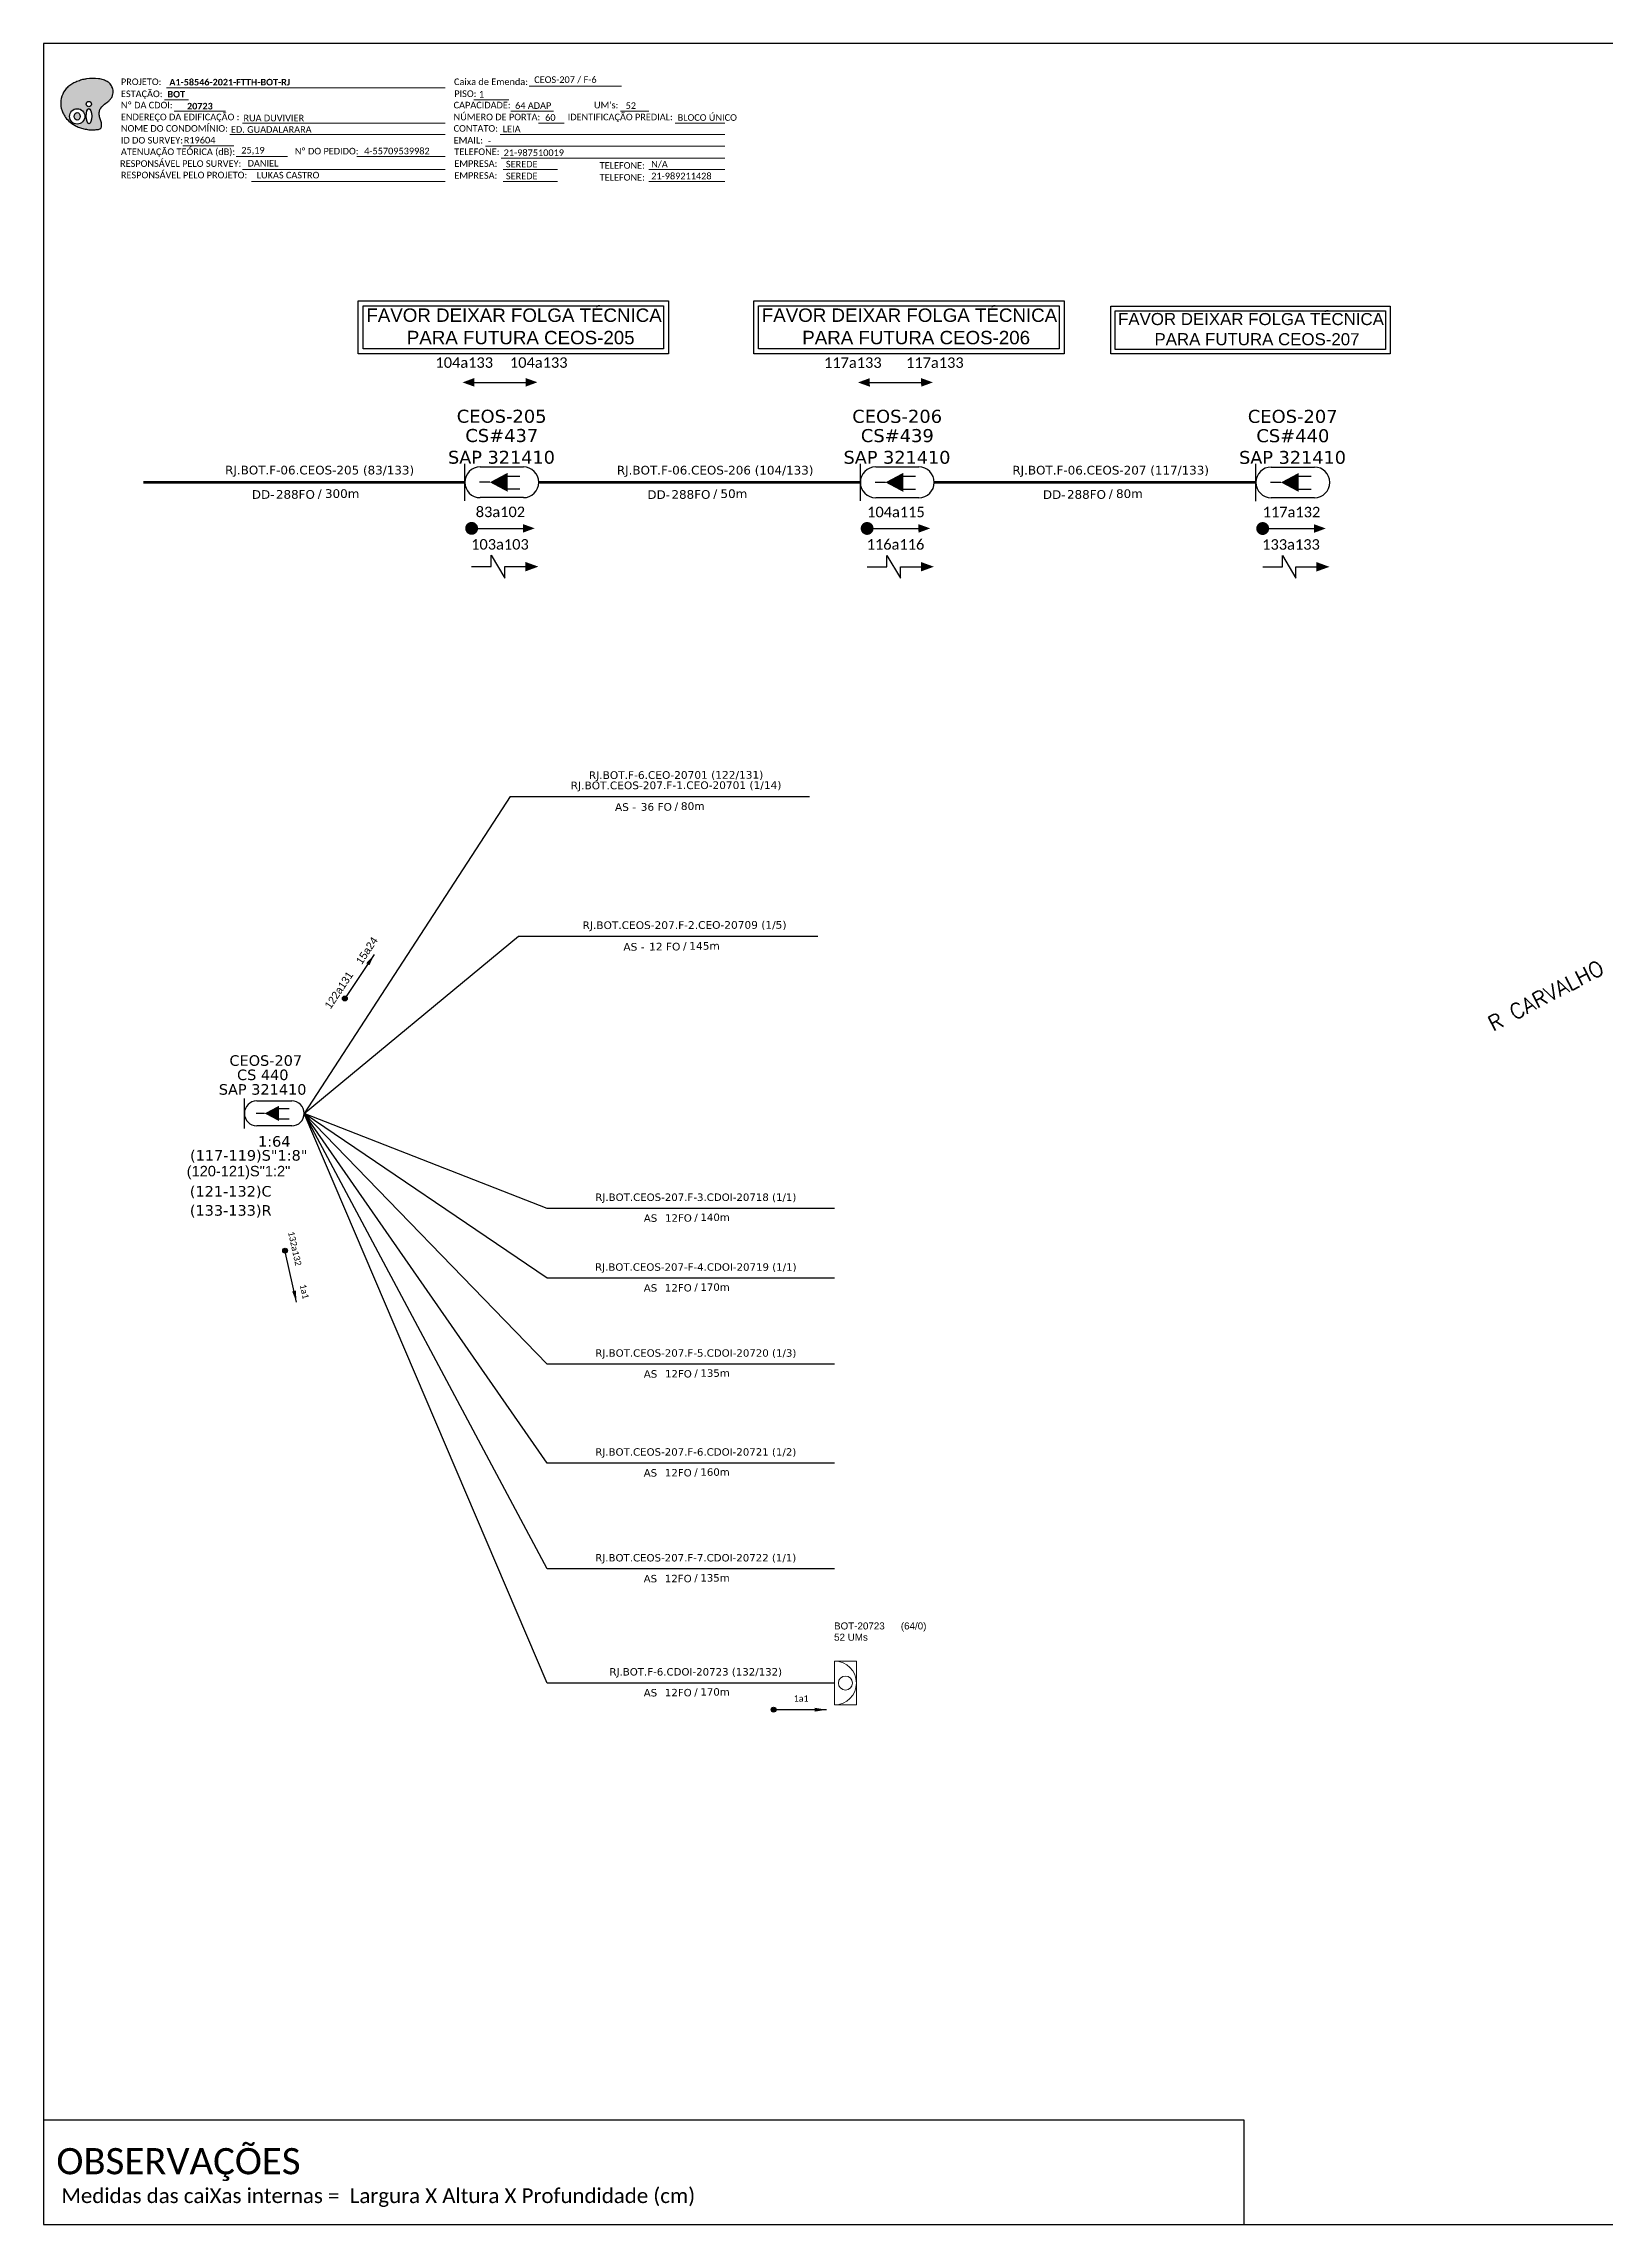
# Model space of a CAD drawing. Extents: x -89 to 2622484776, y -1852823961 to 1299.
# Drawn here: x -89 to 336, y 705 to 1299 of the extents above; entities that cross this region are included whole.
import ezdxf
from ezdxf.enums import TextEntityAlignment as Align

# ---------------------------------------------------------------- set-up
doc = ezdxf.new("R2010")
doc.units = 0
for name, color, linetype, lineweight in [("20.0-LEGENDA DOS CDO'S", 1, 'Continuous', 0), ('20.1-CDO_INTERIOR', 1, 'Continuous', 0), ('40.1-ETIQUETAS', 1, 'Continuous', 20)]:
    doc.layers.add(name, color=color, linetype=linetype, lineweight=lineweight)
for name, color, linetype in [('20.4-CEOS', 1, 'Continuous'), ('20.5-CABO AÉREO', 1, 'Continuous'), ('CAP a instalar', 1, 'Continuous'), ('CEO', 5, 'Continuous'), ('MUB', 252, 'Continuous'), ('SETA', 7, 'Continuous'), ('Seta indicação do cabo', 7, 'Continuous')]:
    doc.layers.add(name, color=color, linetype=linetype)
doc.styles.add('ARIAL', font='arial.ttf')
doc.styles.add('ROMANS', font='romans')
doc.styles.add('siredit', font='verdana.ttf')
doc.styles.get("Standard").update_dxf_attribs({"font": 'arial.ttf'})
doc.styles.add('WMF-Calibri0', font='CALIBRI.TTF')
doc.styles.add('WMF-Calibri1', font='CALIBRIB.TTF')
doc.linetypes.add('FENCELINE1', pattern='A,0.25,-0.1,[133,ltypeshp.shx,S=0.1,R=0,X=-0.1,Y=0],-0.1,1', length=1.45)
doc.dimstyles.new('CC', dxfattribs={"dimtxt": 1, "dimasz": 2, "dimexe": 0.18, "dimexo": 0.0625, "dimgap": 0.09, "dimtad": 0, "dimdec": 0, "dimrnd": 1, "dimzin": 0, "dimdsep": 46, "dimtxsty": 'siredit', "dimblk": 'NONE', "dimcen": 0, "dimse1": 1, "dimse2": 1, "dimsd1": 1, "dimsd2": 1, "dimclrt": 7, "dimadec": 0, "dimazin": 0, "dimtfac": 1, "dimtdec": 0, "dimtofl": 0, "dimtmove": 0, "dimatfit": 3, "dimfxl": 0, "dimtolj": 1, "dimtzin": 0, "dimarcsym": 0})

# ---------------------------------------------------------------- blocks, each defined once
blk = doc.blocks.new('OI')
h = blk.add_hatch(color=40)
edge = h.paths.add_edge_path()
edge.add_spline(control_points=[(4.35, -0.67), (3.92, -0.99), (3.26, -1.5), (2.81, -2.59), (2.9, -3.5), (3.06, -4.27), (3.31, -4.85), (3.37, -5.39), (3.4, -5.88), (3.2, -6.4), (2.54, -6.61), (1.65, -6.63), (0.55, -6.67), (-0.56, -6.42), (-1.61, -6.14), (-2.77, -5.61), (-3.92, -4.77), (-4.89, -3.7), (-5.34, -2.65), (-5.6, -1.94), (-5.85, -0.96), (-5.71, 0.47), (-5.1, 2.02), (-4.14, 3.02), (-3.3, 3.61), (-2.37, 4.16), (-1.36, 4.44), (-0.56, 4.7), (0.79, 4.85), (2.24, 4.97), (3.79, 4.57), (4.67, 4.21), (5.44, 3.65), (5.76, 2.99), (6.03, 2.21), (6.01, 1.46), (5.72, 0.64), (5.31, 0.08), (4.88, -0.38), (4.51, -0.55), (4.35, -0.67)], knot_values=[0, 0, 0, 0, 1.60434, 2.417191, 3.427595, 4.282808, 4.776746, 5.304182, 5.888771, 6.258406, 6.858137, 7.79129, 8.986195, 10.124242, 11.187857, 12.242908, 13.953784, 15.414161, 16.515391, 17.349188, 17.675853, 19.552021, 21.515531, 22.568638, 23.63245, 24.621084, 25.782718, 26.745347, 27.142653, 29.870543, 31.004649, 31.921532, 32.709589, 33.801391, 34.042471, 35.192333, 35.971461, 36.628871, 37.254359, 37.836911, 37.836911, 37.836911, 37.836911], degree=3, periodic=0)
h.paths.add_polyline_path([(1.13, -0.87, -1), (-0.04, -0.87, -1)], flags=16)
edge = h.paths.add_edge_path(flags=16)
edge.add_ellipse((0.56, -3.59), major_axis=(-0.02, 1.71), ratio=0.361305, start_angle=0, end_angle=360)
h.paths.add_polyline_path([(-0.36, -3.62, -1), (-3.8, -3.62, -1)], flags=16)
edge = h.paths.add_edge_path(flags=0)
edge.add_ellipse((-2.08, -3.62), major_axis=(0, 0.885), ratio=0.758294, start_angle=0, end_angle=360)
at = {"color": 40}
for centre, radius in [((-2.08, -3.62), 1.72), ((0.54, -0.87), 0.587)]:
    blk.add_circle(centre, radius, dxfattribs=at)
blk.add_ellipse((-2.08, -3.62), major_axis=(0, 0.885), ratio=0.758294, start_param=-3.141592653589792, end_param=3.141592653589792, dxfattribs=at)
blk.add_ellipse((0.56, -3.59), major_axis=(-0.02, 1.71), ratio=0.361305, dxfattribs=at)
at = {"color": 40, "start_tangent": (-0.800898, -0.598801), "end_tangent": (-0.800898, -0.598801)}
blk.add_spline([(4.35, -0.67), (3.2, -1.78), (2.9, -2.54), (2.92, -3.55), (3.12, -4.38), (3.28, -4.85), (3.37, -5.37), (3.35, -5.95), (3.2, -6.29), (2.66, -6.55), (1.73, -6.63), (0.54, -6.62), (-0.58, -6.41), (-1.6, -6.11), (-2.56, -5.67), (-3.95, -4.67), (-4.89, -3.56), (-5.37, -2.56), (-5.64, -1.78), (-5.72, -1.46), (-5.63, 0.42), (-4.84, 2.22), (-4.13, 2.99), (-3.27, 3.62), (-2.4, 4.09), (-1.3, 4.47), (-0.37, 4.72), (0.02, 4.77), (2.75, 4.8), (3.85, 4.53), (4.69, 4.16), (5.31, 3.68), (5.85, 2.73), (5.93, 2.5), (5.94, 1.35), (5.67, 0.62), (5.29, 0.08), (4.84, -0.36), (4.35, -0.67)], degree=3, dxfattribs=at)
blk = doc.blocks.new('CARIMBO')
at = {"color": 7, "lineweight": 0}
for points in [[(35.66, -16.79), (111.64, -16.79)], [(134.48, -16.3), (159.61, -16.3)], [(35.15, -20.06), (41.7, -20.06)], [(37.81, -23.14), (51.75, -23.14)], [(119.43, -20.02), (128.92, -20.02)], [(129.48, -23.14), (141.1, -23.14)], [(159.42, -23.14), (167.09, -23.14)], [(52.97, -29.48), (111.64, -29.48)], [(56.38, -26.37), (111.64, -26.37)], [(126.6, -29.48), (187.83, -29.48)], [(137.07, -26.37), (144.01, -26.37)], [(174.24, -26.37), (187.8, -26.37)], [(40.13, -32.55), (54.07, -32.55)], [(54.67, -35.52), (68.61, -35.52)], [(122.56, -32.72), (187.83, -32.72)], [(56.38, -39.07), (111.64, -39.07)], [(126.84, -35.96), (187.83, -35.96)], [(127.45, -39.07), (142.25, -39.07)], [(167.06, -39.07), (187.83, -39.07)], [(58.87, -42.31), (111.64, -42.31)], [(127.45, -42.31), (142.25, -42.31)], [(167.06, -42.31), (187.83, -42.31)]]:
    blk.add_lwpolyline(points, dxfattribs=at)
at = {"color": 7, "xscale": 1.213923925163967, "yscale": 1.213923925163967, "zscale": 1.213923925163967, "rotation": 0.1532896023949059}
blk.add_blockref('OI', (13.86, -20.16), dxfattribs=at)
at = {"color": 7, "lineweight": 0, "style": 'WMF-Calibri0'}
for s, height, p in [('PROJETO:', 1.793, (23.26, -16.04)), ('ESTAÇÃO:', 1.793, (23.26, -19.32)), ('Caixa de Emenda:', 1.7927, (114.02, -16.04)), ('PISO:', 1.793, (114.09, -19.28)), ('ENDEREÇO DA EDIFICAÇÃO :', 1.7927, (23.26, -25.63)), ('Nº DA CDOI:', 1.7927, (23.26, -22.39)), ('CAPACIDADE:', 1.7927, (113.91, -22.39)), ('NÚMERO DE PORTA:', 1.7927, (113.91, -25.63)), ('IDENTIFICAÇÃO PREDIAL:', 1.7927, (144.99, -25.63)), ("UM's:", 1.793, (152.15, -22.39)), ('NOME DO CONDOMÍNIO:', 1.7927, (23.26, -28.74)), ('CONTATO:', 1.793, (113.91, -28.74)), ('ATENUAÇÃO TEÓRICA (dB):', 1.7927, (23.26, -35.09)), ('ID DO SURVEY:', 1.7927, (23.26, -31.97)), ('EMAIL:', 1.793, (113.91, -31.97)), ('TELEFONE:', 1.793, (114.09, -35.09)), ('RESPONSÁVEL PELO SURVEY:', 1.7927, (23.02, -38.32)), ('RESPONSÁVEL PELO PROJETO:', 1.7927, (23.26, -41.44)), ('EMPRESA:', 1.793, (114.09, -38.32)), ('EMPRESA:', 1.793, (114.09, -41.56)), ('TELEFONE:', 1.793, (153.7, -38.83)), ('TELEFONE:', 1.793, (153.7, -42.06))]:
    blk.add_text(s, height=height, dxfattribs=at).set_placement(p)
at = {"color": 7, "lineweight": 0, "flags": 8}
for tag, p, style in [('EST', (35.94, -19.41), 'WMF-Calibri1'), ('PROJ', (36.46, -16.13), 'WMF-Calibri1'), ('PISO_PTR', (120.78, -19.42), 'WMF-Calibri0'), ('CEOS-XX', (135.87, -15.46), 'WMF-Calibri0'), ('CAPAC.', (130.66, -22.52), 'WMF-Calibri0'), ("UC'S", (160.78, -22.54), 'WMF-Calibri0'), ('NOME_DO_COND.', (53.23, -29.02), 'WMF-Calibri0'), ('LOGRADOURO', (56.65, -25.91), 'WMF-Calibri0'), ('NOME_DO_CONTATO', (127.3, -28.89), 'WMF-Calibri0'), ('N°', (138.85, -25.77), 'WMF-Calibri0'), ('N°PREDIO', (174.94, -25.77), 'WMF-Calibri0'), ('_ID_', (40.39, -31.94), 'WMF-Calibri0'), ('O_POTEN', (56.06, -34.68), 'WMF-Calibri0'), ('EMAIL', (123.26, -32.12), 'WMF-Calibri0'), ('TELEFONE', (127.55, -35.36), 'WMF-Calibri0'), ('RES_SURVEY', (57.78, -38.23), 'WMF-Calibri0'), ('RES_PROJ', (60.27, -41.47), 'WMF-Calibri0'), ('EMP_RESP_SURVEY', (128.16, -38.47), 'WMF-Calibri0'), ('EMP_RESP_PROJ', (128.16, -41.71), 'WMF-Calibri0'), ('CONT_RESP_SURVEY', (167.76, -38.47), 'WMF-Calibri0'), ('CONT_RESP_PROJ', (167.76, -41.71), 'WMF-Calibri0')]:
    blk.add_attdef(tag, p, '', height=1.79, dxfattribs=dict(at, style=style))
at = {"color": 7, "lineweight": 0, "style": 'WMF-Calibri1', "flags": 8}
blk.add_attdef("N° CDO'S", text='', height=1.79, dxfattribs=at).set_placement((44.78, -22.68), align=Align.CENTER)
blk = doc.blocks.new('ETIQUETA_RS5F')
at = {"layer": '40.1-ETIQUETAS', "color": 0, "style": 'siredit'}
blk.add_text('/', height=1.5, dxfattribs=at).set_placement((1.58, -1.95), align=Align.MIDDLE_RIGHT)
for tag, p in [('ETIQUETA_R_PRIMARIA', (1.21, 4.1)), ('ETIQUETA_R_SECUNDARIA', (1.21, 2.1)), ('F_ATIVAS/F_MORTAS', (1.14, -4.24))]:
    blk.add_attdef(tag, text='', height=1.5, dxfattribs=at).set_placement(p, align=Align.MIDDLE_CENTER)
for tag, p in [('TIPO_CABO', (-6.58, -2.12)), ('CAP_CABO', (0.4, -2.09))]:
    blk.add_attdef(tag, text='', height=1.5, dxfattribs=at).set_placement(p, align=Align.MIDDLE_RIGHT)
blk.add_attdef('METROS', text='', height=1.5, dxfattribs=at).set_placement((2.14, -1.95), align=Align.MIDDLE_LEFT)
for tag, p in [('FUSÃO_1', (0.85, -8.39)), ('FUSÃO_2', (0.85, -10.6)), ('FUSÃO_3', (0.85, -12.93)), ('FUSÃO_4', (0.85, -15.14)), ('FUSÃO_5', (0.85, -17.16))]:
    blk.add_attdef(tag, text='', height=1.5, dxfattribs=at).set_placement(p, align=Align.CENTER)
blk = doc.blocks.new('CDOI_INT')
at = {"layer": '20.1-CDO_INTERIOR', "color": 0, "lineweight": 18}
blk.add_lwpolyline([(4.25, -4.25), (4.25, 4.25), (0, 4.25), (0, -4.25)], close=True, dxfattribs=at)
blk.add_circle((2.12, 0), 1.36, dxfattribs=at)
blk.add_arc((0, 0), 4.25, 270, 90, dxfattribs=at)
at = {"layer": "20.0-LEGENDA DOS CDO'S", "color": 0, "style": 'ARIAL'}
for tag, p in [('CDO_N', (-0.08, 10.38)), ('SURVEY', (-0.08, 8.2)), ('SPLITER_1', (21.18, 10.38)), ('SPLITER_2', (21.19, 8.68)), ('SAP', (-0.08, 6.23)), ('1:XX', (5.94, -2.22)), ('UMS', (5.94, -4.24))]:
    blk.add_attdef(tag, p, '', height=1.36, dxfattribs=at)
blk.add_attdef('FIBRAS_UTILIZADAS', text='', height=1.36, dxfattribs=at).set_placement((15.34, 10.38), align=Align.CENTER)
blk = doc.blocks.new('_None')
blk = doc.blocks.new('SETA 2')
at = {"layer": 'Seta indicação do cabo'}
h = blk.add_hatch(color=256, dxfattribs=at)
h.dxf.hatch_style = 1
h.paths.add_polyline_path([(348.974, 271.648, 1), (348.848, 271.648, 1)])
blk.add_circle((348.911, 271.648), 0.0626, dxfattribs=at)
blk.add_leader([(350.279, 271.648), (348.974, 271.648)], dimstyle='CC', override={"dimasz": 0.3}, dxfattribs=at)

msp = doc.modelspace()

# ---------------------------------------------------------------- linework, layer by layer
msp.add_lwpolyline([(-89.32, 705.02), (749.25, 705.02), (749.25, 1299.02), (-89.32, 1299.02), (-89.32, 705.02)])
at = {"color": 7, "lineweight": 0}
msp.add_lwpolyline([(-4.01, 1268.26), (20.14, 1268.26)], dxfattribs=at)
at = {"color": 7, "ltscale": 9e-07}
for points in [[(-3.59, 1228.92), (80.98, 1228.92), (80.98, 1214.52), (-3.59, 1214.52)], [(-2.24, 1227.57), (79.63, 1227.57), (79.63, 1215.87), (-2.24, 1215.87)], [(104.16, 1228.92), (188.73, 1228.92), (188.73, 1214.52), (104.16, 1214.52)], [(105.51, 1227.57), (187.38, 1227.57), (187.38, 1215.87), (105.51, 1215.87)], [(201.45, 1227.48), (277.56, 1227.48), (277.56, 1214.52), (201.45, 1214.52)], [(202.67, 1226.26), (276.35, 1226.26), (276.35, 1215.74), (202.67, 1215.74)]]:
    msp.add_lwpolyline(points, close=True, dxfattribs=at)
at = {"color": 7}
for points in [[(28.03, 1206.76), (42.02, 1206.76)], [(135.8, 1206.74), (149.79, 1206.74)], [(27.31, 1166.99), (41.29, 1166.99)], [(135.08, 1166.96), (149.06, 1166.96)], [(242.85, 1166.94), (256.84, 1166.94)], [(32.66, 1156.56), (32.66, 1159.66), (36.37, 1153.46), (36.37, 1156.56)], [(140.44, 1156.54), (140.44, 1159.64), (144.14, 1153.44), (144.14, 1156.54)], [(248.21, 1156.51), (248.21, 1159.61), (251.91, 1153.42), (251.92, 1156.51)], [(-89.24, 733.5), (237.71, 733.5), (237.71, 705.02)]]:
    msp.add_lwpolyline(points, dxfattribs=at)
at = {"color": 7, "const_width": 1.75}
for points in [[(26.43, 1166.98, 1), (28.18, 1166.99, 1)], [(134.2, 1166.96, 1), (135.95, 1166.97, 1)], [(241.97, 1166.94, 1), (243.73, 1166.95, 1)]]:
    msp.add_lwpolyline(points, format="xyb", close=True, dxfattribs=at)
at = {"layer": '20.4-CEOS', "color": 7}
for p, q in [((29.64, 1183.73), (41.4, 1183.73)), ((137.41, 1183.71), (149.17, 1183.71)), ((245.18, 1183.69), (256.95, 1183.69)), ((41.4, 1175.35), (29.64, 1175.35)), ((149.17, 1175.33), (137.41, 1175.33)), ((256.95, 1175.3), (245.18, 1175.3))]:
    msp.add_line(p, q, dxfattribs=at)
at = {"layer": '20.4-CEOS', "color": 5}
for p, q in [((-31.22, 1011.02), (-21.71, 1011.02)), ((-21.71, 1004.24), (-31.22, 1004.24))]:
    msp.add_line(p, q, dxfattribs=at)
at = {"layer": '20.4-CEOS', "color": 7}
for points in [[(25.44, 1174.48), (25.44, 1184.6)], [(133.22, 1174.46), (133.22, 1184.58)], [(240.99, 1174.44), (240.99, 1184.55)], [(32.27, 1179.54), (29.44, 1179.54)], [(36.91, 1181.2), (40.48, 1181.2)], [(36.91, 1177.72), (40.48, 1177.72)], [(140.04, 1179.52), (137.22, 1179.52)], [(144.68, 1181.18), (148.26, 1181.18)], [(144.68, 1177.69), (148.26, 1177.69)], [(247.82, 1179.5), (244.99, 1179.5)], [(252.46, 1181.16), (256.03, 1181.16)], [(252.46, 1177.67), (256.03, 1177.67)]]:
    msp.add_lwpolyline(points, dxfattribs=at)
for points in [[(32.27, 1179.54, 0, 5.18, 0), (37.13, 1179.54, 5.18, 5.18, 0)], [(140.04, 1179.52, 0, 5.18, 0), (144.9, 1179.52, 5.18, 5.18, 0)], [(247.82, 1179.5, 0, 5.18, 0), (252.67, 1179.5, 5.18, 5.18, 0)]]:
    msp.add_lwpolyline(points, format="xyseb", dxfattribs=at)
at = {"layer": '20.4-CEOS', "color": 5}
for points in [[(-34.61, 1003.55), (-34.61, 1011.72)], [(-29.09, 1007.63), (-31.38, 1007.63)], [(-25.34, 1008.98), (-22.45, 1008.98)], [(-25.34, 1006.16), (-22.45, 1006.16)]]:
    msp.add_lwpolyline(points, dxfattribs=at)
msp.add_lwpolyline([(-29.09, 1007.63, 0, 4.18, 0), (-25.17, 1007.63, 4.18, 4.18, 0)], format="xyseb", dxfattribs=at)
at = {"layer": '20.4-CEOS', "color": 7}
for centre, start, end in [((29.64, 1179.54), 90, 270), ((41.4, 1179.54), 270, 90), ((137.41, 1179.52), 90, 270), ((149.17, 1179.52), 270, 90), ((245.18, 1179.5), 90, 270), ((256.95, 1179.5), 270, 90)]:
    msp.add_arc(centre, 4.19, start, end, dxfattribs=at)
at = {"layer": '20.4-CEOS', "color": 5}
for centre, start, end in [((-31.22, 1007.63), 90, 270), ((-21.71, 1007.63), 270, 90)]:
    msp.add_arc(centre, 3.39, start, end, dxfattribs=at)
at = {"layer": '20.5-CABO AÉREO', "color": 7, "ltscale": 8, "const_width": 0.701}
for points in [[(-62.18, 1179.54), (25.44, 1179.54)], [(45.6, 1179.52), (133.22, 1179.52)], [(153.37, 1179.5), (240.99, 1179.5)]]:
    msp.add_lwpolyline(points, dxfattribs=at)
at = {"layer": 'CAP a instalar', "color": 7, "ltscale": 30}
for points in [[(37.82, 1093.98), (-18.32, 1007.63)], [(37.82, 1093.98), (119.35, 1093.98)], [(-18.32, 1007.63), (40.12, 1055.91)], [(40.12, 1055.91), (121.65, 1055.91)], [(126.19, 981.76), (47.86, 981.76), (-18.32, 1007.63)], [(126.18, 962.73), (47.86, 962.73), (-18.32, 1007.63)], [(126.19, 939.32), (47.86, 939.32), (-18.32, 1007.63)], [(126.18, 912.36), (47.86, 912.36), (-18.32, 1007.63)], [(126.16, 883.54), (47.86, 883.54), (-18.32, 1007.63)]]:
    msp.add_lwpolyline(points, dxfattribs=at)
at = {"layer": 'CAP a instalar', "color": 5, "ltscale": 30}
msp.add_lwpolyline([(-18.32, 1007.63), (-18.32, 1007.63)], dxfattribs=at)
at = {"layer": 'CAP a instalar', "ltscale": 30}
msp.add_lwpolyline([(126.18, 852.48), (47.86, 852.48), (-18.32, 1007.63)], dxfattribs=at)
at = {"layer": 'SETA', "color": 7}
for points in [[(27.31, 1156.56), (32.66, 1156.56)], [(36.37, 1156.56), (41.97, 1156.56)], [(135.08, 1156.54), (140.44, 1156.54)], [(144.14, 1156.54), (149.74, 1156.54)], [(242.85, 1156.51), (248.21, 1156.51)], [(251.92, 1156.51), (257.51, 1156.51)]]:
    msp.add_lwpolyline(points, dxfattribs=at)
for points in [[(28.04, 1205.59), (24.82, 1206.74), (28.03, 1207.93)], [(42.01, 1207.93), (45.23, 1206.78), (42.02, 1205.59)], [(135.81, 1205.57), (132.59, 1206.72), (135.8, 1207.91)], [(149.78, 1207.91), (153, 1206.75), (149.8, 1205.57)], [(41.28, 1168.15), (44.5, 1167), (41.3, 1165.82)], [(149.06, 1168.13), (152.27, 1166.98), (149.07, 1165.8)], [(256.83, 1168.11), (260.05, 1166.96), (256.84, 1165.77)], [(41.97, 1157.84), (45.5, 1156.56), (41.97, 1155.27)], [(149.74, 1157.82), (153.27, 1156.54), (149.74, 1155.25)], [(257.51, 1157.8), (261.04, 1156.51), (257.51, 1155.23)]]:
    msp.add_solid(points, dxfattribs=at)

# ---------------------------------------------------------------- block references
ref = msp.add_blockref('CARIMBO', (-91.51, 1303.77))
ref.add_attrib('PROJ', 'A1-58546-2021-FTTH-BOT-RJ', (-55.05, 1287.63), dxfattribs={"color": 7, "lineweight": 0, "height": 1.7927, "style": 'WMF-Calibri1'})
ref.add_attrib('EST', 'BOT', (-55.57, 1284.35), dxfattribs={"color": 7, "lineweight": 0, "height": 1.793, "style": 'WMF-Calibri1'})
ref.add_attrib("N° CDO'S", '20723', dxfattribs={"color": 7, "lineweight": 0, "height": 1.793, "style": 'WMF-Calibri1'}).set_placement((-46.73, 1281.09), align=Align.CENTER)
ref.add_attrib('LOGRADOURO', 'RUA DUVIVIER', (-34.86, 1277.86), dxfattribs={"color": 7, "lineweight": 0, "height": 1.7927, "style": 'WMF-Calibri0'})
ref.add_attrib('NOME_DO_COND.', 'ED. GUADALARARA', (-38.28, 1274.74), dxfattribs={"color": 7, "lineweight": 0, "height": 1.7927, "style": 'WMF-Calibri0'})
ref.add_attrib('_ID_', 'R19604', (-51.11, 1271.83), dxfattribs={"color": 7, "lineweight": 0, "height": 1.793, "style": 'WMF-Calibri0'})
ref.add_attrib('O_POTEN', '25,19', (-35.45, 1269.09), dxfattribs={"color": 7, "lineweight": 0, "height": 1.793, "style": 'WMF-Calibri0'})
ref.add_attrib('RES_SURVEY', 'DANIEL', (-33.73, 1265.54), dxfattribs={"color": 7, "lineweight": 0, "height": 1.793, "style": 'WMF-Calibri0'})
ref.add_attrib('RES_PROJ', 'LUKAS CASTRO', (-31.24, 1262.3), dxfattribs={"color": 7, "lineweight": 0, "height": 1.7927, "style": 'WMF-Calibri0'})
ref.add_attrib('CEOS-XX', 'CEOS-207 / F-6', (44.36, 1288.31), dxfattribs={"color": 7, "lineweight": 0, "height": 1.7927, "style": 'WMF-Calibri0'})
ref.add_attrib('CAPAC.', '64 ADAP', (39.15, 1281.25), dxfattribs={"color": 7, "lineweight": 0, "height": 1.793, "style": 'WMF-Calibri0'})
ref.add_attrib("UC'S", '52', (69.27, 1281.23), dxfattribs={"color": 7, "lineweight": 0, "height": 1.793, "style": 'WMF-Calibri0'})
ref.add_attrib('PISO_PTR', '1', (29.28, 1284.34), dxfattribs={"color": 7, "lineweight": 0, "height": 1.79, "style": 'WMF-Calibri0'})
ref.add_attrib('N°', '60', (47.34, 1278), dxfattribs={"color": 7, "lineweight": 0, "height": 1.793, "style": 'WMF-Calibri0'})
ref.add_attrib('N°PREDIO', 'BLOCO ÚNICO', (83.43, 1278), dxfattribs={"color": 7, "lineweight": 0, "height": 1.7927, "style": 'WMF-Calibri0'})
ref.add_attrib('NOME_DO_CONTATO', 'LEIA', (35.79, 1274.88), dxfattribs={"color": 7, "lineweight": 0, "height": 1.793, "style": 'WMF-Calibri0'})
ref.add_attrib('EMAIL', '-', (31.75, 1271.65), dxfattribs={"color": 7, "lineweight": 0, "height": 1.79, "style": 'WMF-Calibri0'})
ref.add_attrib('TELEFONE', '21-987510019', (36.04, 1268.41), dxfattribs={"color": 7, "lineweight": 0, "height": 1.7927, "style": 'WMF-Calibri0'})
ref.add_attrib('EMP_RESP_SURVEY', 'SEREDE', (36.65, 1265.3), dxfattribs={"color": 7, "lineweight": 0, "height": 1.793, "style": 'WMF-Calibri0'})
ref.add_attrib('EMP_RESP_PROJ', 'SEREDE', (36.65, 1262.06), dxfattribs={"color": 7, "lineweight": 0, "height": 1.793, "style": 'WMF-Calibri0'})
ref.add_attrib('CONT_RESP_SURVEY', 'N/A', (76.25, 1265.3), dxfattribs={"color": 7, "lineweight": 0, "height": 1.793, "style": 'WMF-Calibri0'})
ref.add_attrib('CONT_RESP_PROJ', '21-989211428', (76.25, 1262.06), dxfattribs={"color": 7, "lineweight": 0, "height": 1.7927, "style": 'WMF-Calibri0'})
at = {"yscale": 10.52631578947368, "zscale": 10.52631578947368}
for p, xscale, rotation in [((328.51, -3603.58), 10.52631578947368, 56.23345038954817), ((-3609.24, 3938.1), 10.52631578947369, 282.4830672329709)]:
    msp.add_blockref('SETA 2', p, dxfattribs=dict(at, xscale=xscale, rotation=rotation))
at = {"xscale": 10.52631578947368, "yscale": 10.52631578947368, "zscale": 10.52631578947368}
msp.add_blockref('SETA 2', (-3563.17, -2014.24), dxfattribs=at)
at = {"layer": '40.1-ETIQUETAS', "color": 7}
ref = msp.add_blockref('ETIQUETA_RS5F', (-16.03, 1179.54), dxfattribs=dict(at, xscale=1.57715255041719, yscale=1.57715255041719, zscale=1.57715255041719))
ref.add_attrib('ETIQUETA_R_SECUNDARIA', 'RJ.BOT.F-06.CEOS-205 (83/133)', dxfattribs={"color": 0, "height": 2.3657, "style": 'siredit'}).set_placement((-14.11, 1182.86), align=Align.MIDDLE_CENTER)
ref.add_attrib('TIPO_CABO', 'DD-', dxfattribs={"color": 0, "height": 2.366, "style": 'siredit'}).set_placement((-26.41, 1176.21), align=Align.MIDDLE_RIGHT)
ref.add_attrib('CAP_CABO', '288FO', dxfattribs={"color": 0, "height": 2.366, "style": 'siredit'}).set_placement((-15.4, 1176.24), align=Align.MIDDLE_RIGHT)
ref.add_attrib('METROS', '300m', dxfattribs={"color": 0, "height": 2.366, "style": 'siredit'}).set_placement((-12.65, 1176.46), align=Align.MIDDLE_LEFT)
ref = msp.add_blockref('ETIQUETA_RS5F', (91.74, 1179.52), dxfattribs=dict(at, xscale=1.57715255041719, yscale=1.57715255041719, zscale=1.57715255041719))
ref.add_attrib('ETIQUETA_R_SECUNDARIA', 'RJ.BOT.F-06.CEOS-206 (104/133)', dxfattribs={"color": 0, "height": 2.3657, "style": 'siredit'}).set_placement((93.66, 1182.84), align=Align.MIDDLE_CENTER)
ref.add_attrib('TIPO_CABO', 'DD-', dxfattribs={"color": 0, "height": 2.366, "style": 'siredit'}).set_placement((81.36, 1176.18), align=Align.MIDDLE_RIGHT)
ref.add_attrib('CAP_CABO', '288FO', dxfattribs={"color": 0, "height": 2.366, "style": 'siredit'}).set_placement((92.37, 1176.22), align=Align.MIDDLE_RIGHT)
ref.add_attrib('METROS', '50m', dxfattribs={"color": 0, "height": 2.366, "style": 'siredit'}).set_placement((95.12, 1176.44), align=Align.MIDDLE_LEFT)
ref = msp.add_blockref('ETIQUETA_RS5F', (199.52, 1179.52), dxfattribs=dict(at, xscale=1.57715255041719, yscale=1.57715255041719, zscale=1.57715255041719))
ref.add_attrib('ETIQUETA_R_SECUNDARIA', 'RJ.BOT.F-06.CEOS-207 (117/133)', dxfattribs={"color": 0, "height": 2.3657, "style": 'siredit'}).set_placement((201.43, 1182.84), align=Align.MIDDLE_CENTER)
ref.add_attrib('TIPO_CABO', 'DD-', dxfattribs={"color": 0, "height": 2.366, "style": 'siredit'}).set_placement((189.13, 1176.18), align=Align.MIDDLE_RIGHT)
ref.add_attrib('CAP_CABO', '288FO', dxfattribs={"color": 0, "height": 2.366, "style": 'siredit'}).set_placement((200.14, 1176.22), align=Align.MIDDLE_RIGHT)
ref.add_attrib('METROS', '80m', dxfattribs={"color": 0, "height": 2.366, "style": 'siredit'}).set_placement((202.89, 1176.44), align=Align.MIDDLE_LEFT)
ref = msp.add_blockref('ETIQUETA_RS5F', (81.36, 1094.06), dxfattribs=dict(at, xscale=1.39955225434106, yscale=1.39955225434106, zscale=1.39955225434106, rotation=0.1179917413874846))
ref.add_attrib('ETIQUETA_R_PRIMARIA', 'RJ.BOT.F-6.CEO-20701 (122/131)', dxfattribs={"color": 0, "height": 2.0993, "rotation": 0.11799, "style": 'siredit'}).set_placement((83.01, 1099.81), align=Align.MIDDLE_CENTER)
ref.add_attrib('ETIQUETA_R_SECUNDARIA', 'RJ.BOT.CEOS-207.F-1.CEO-20701 (1/14)', dxfattribs={"color": 0, "height": 2.0993, "rotation": 0.11799, "style": 'siredit'}).set_placement((83.01, 1097.01), align=Align.MIDDLE_CENTER)
ref.add_attrib('TIPO_CABO', 'AS -', dxfattribs={"color": 0, "height": 2.099, "rotation": 0.11799, "style": 'siredit'}).set_placement((72.11, 1091.08), align=Align.MIDDLE_RIGHT)
ref.add_attrib('CAP_CABO', '36 FO', dxfattribs={"color": 0, "height": 2.099, "rotation": 0.11799, "style": 'siredit'}).set_placement((81.88, 1091.13), align=Align.MIDDLE_RIGHT)
ref.add_attrib('METROS', '80m', dxfattribs={"color": 0, "height": 2.099, "rotation": 0.11799, "style": 'siredit'}).set_placement((84.32, 1091.33), align=Align.MIDDLE_LEFT)
ref = msp.add_blockref('ETIQUETA_RS5F', (83.66, 1055.99), dxfattribs=dict(at, xscale=1.39955225434106, yscale=1.39955225434106, zscale=1.39955225434106, rotation=0.1179917413874845))
ref.add_attrib('ETIQUETA_R_SECUNDARIA', 'RJ.BOT.CEOS-207.F-2.CEO-20709 (1/5)', dxfattribs={"color": 0, "height": 2.0993, "rotation": 0.11799, "style": 'siredit'}).set_placement((85.31, 1058.94), align=Align.MIDDLE_CENTER)
ref.add_attrib('TIPO_CABO', 'AS -', dxfattribs={"color": 0, "height": 2.099, "rotation": 0.11799, "style": 'siredit'}).set_placement((74.41, 1053.01), align=Align.MIDDLE_RIGHT)
ref.add_attrib('CAP_CABO', '12 FO', dxfattribs={"color": 0, "height": 2.099, "rotation": 0.11799, "style": 'siredit'}).set_placement((84.18, 1053.07), align=Align.MIDDLE_RIGHT)
ref.add_attrib('METROS', '145m', dxfattribs={"color": 0, "height": 2.099, "rotation": 0.11799, "style": 'siredit'}).set_placement((86.62, 1053.26), align=Align.MIDDLE_LEFT)
at = {"layer": 'CAP a instalar', "color": 7, "ltscale": 30}
ref = msp.add_blockref('ETIQUETA_RS5F', (86.8, 981.97), dxfattribs=dict(at, xscale=1.348889785284479, yscale=1.348889785284479, zscale=1.348889785284479))
ref.add_attrib('ETIQUETA_R_SECUNDARIA', 'RJ.BOT.CEOS-207.F-3.CDOI-20718 (1/1)', dxfattribs={"layer": '40.1-ETIQUETAS', "color": 0, "height": 2.0233, "style": 'siredit'}).set_placement((88.4, 984.81), align=Align.MIDDLE_CENTER)
ref.add_attrib('TIPO_CABO', 'AS', dxfattribs={"layer": '40.1-ETIQUETAS', "color": 0, "height": 2.023, "style": 'siredit'}).set_placement((77.88, 979.12), align=Align.MIDDLE_RIGHT)
ref.add_attrib('CAP_CABO', '12FO', dxfattribs={"layer": '40.1-ETIQUETAS', "color": 0, "height": 2.023, "style": 'siredit'}).set_placement((87.3, 979.15), align=Align.MIDDLE_RIGHT)
ref.add_attrib('METROS', '140m', dxfattribs={"layer": '40.1-ETIQUETAS', "color": 0, "height": 2.023, "style": 'siredit'}).set_placement((89.65, 979.34), align=Align.MIDDLE_LEFT)
ref = msp.add_blockref('ETIQUETA_RS5F', (86.79, 962.95), dxfattribs=dict(at, xscale=1.348889785284479, yscale=1.348889785284479, zscale=1.348889785284479))
ref.add_attrib('ETIQUETA_R_SECUNDARIA', 'RJ.BOT.CEOS-207-F-4.CDOI-20719 (1/1)', dxfattribs={"layer": '40.1-ETIQUETAS', "color": 0, "height": 2.0233, "style": 'siredit'}).set_placement((88.39, 965.79), align=Align.MIDDLE_CENTER)
ref.add_attrib('TIPO_CABO', 'AS', dxfattribs={"layer": '40.1-ETIQUETAS', "color": 0, "height": 2.023, "style": 'siredit'}).set_placement((77.87, 960.1), align=Align.MIDDLE_RIGHT)
ref.add_attrib('CAP_CABO', '12FO', dxfattribs={"layer": '40.1-ETIQUETAS', "color": 0, "height": 2.023, "style": 'siredit'}).set_placement((87.28, 960.13), align=Align.MIDDLE_RIGHT)
ref.add_attrib('METROS', '170m', dxfattribs={"layer": '40.1-ETIQUETAS', "color": 0, "height": 2.023, "style": 'siredit'}).set_placement((89.64, 960.31), align=Align.MIDDLE_LEFT)
ref = msp.add_blockref('ETIQUETA_RS5F', (86.8, 939.54), dxfattribs=dict(at, xscale=1.348889785284479, yscale=1.348889785284479, zscale=1.348889785284479))
ref.add_attrib('ETIQUETA_R_SECUNDARIA', 'RJ.BOT.CEOS-207.F-5.CDOI-20720 (1/3)', dxfattribs={"layer": '40.1-ETIQUETAS', "color": 0, "height": 2.0233, "style": 'siredit'}).set_placement((88.4, 942.37), align=Align.MIDDLE_CENTER)
ref.add_attrib('TIPO_CABO', 'AS', dxfattribs={"layer": '40.1-ETIQUETAS', "color": 0, "height": 2.023, "style": 'siredit'}).set_placement((77.88, 936.68), align=Align.MIDDLE_RIGHT)
ref.add_attrib('CAP_CABO', '12FO', dxfattribs={"layer": '40.1-ETIQUETAS', "color": 0, "height": 2.023, "style": 'siredit'}).set_placement((87.3, 936.71), align=Align.MIDDLE_RIGHT)
ref.add_attrib('METROS', '135m', dxfattribs={"layer": '40.1-ETIQUETAS', "color": 0, "height": 2.023, "style": 'siredit'}).set_placement((89.65, 936.9), align=Align.MIDDLE_LEFT)
ref = msp.add_blockref('ETIQUETA_RS5F', (86.78, 912.58), dxfattribs=dict(at, xscale=1.348889785284479, yscale=1.348889785284479, zscale=1.348889785284479))
ref.add_attrib('ETIQUETA_R_SECUNDARIA', 'RJ.BOT.CEOS-207.F-6.CDOI-20721 (1/2)', dxfattribs={"layer": '40.1-ETIQUETAS', "color": 0, "height": 2.0233, "style": 'siredit'}).set_placement((88.38, 915.42), align=Align.MIDDLE_CENTER)
ref.add_attrib('TIPO_CABO', 'AS', dxfattribs={"layer": '40.1-ETIQUETAS', "color": 0, "height": 2.023, "style": 'siredit'}).set_placement((77.86, 909.73), align=Align.MIDDLE_RIGHT)
ref.add_attrib('CAP_CABO', '12FO', dxfattribs={"layer": '40.1-ETIQUETAS', "color": 0, "height": 2.023, "style": 'siredit'}).set_placement((87.28, 909.76), align=Align.MIDDLE_RIGHT)
ref.add_attrib('METROS', '160m', dxfattribs={"layer": '40.1-ETIQUETAS', "color": 0, "height": 2.023, "style": 'siredit'}).set_placement((89.63, 909.94), align=Align.MIDDLE_LEFT)
ref = msp.add_blockref('ETIQUETA_RS5F', (86.77, 883.76), dxfattribs=dict(at, xscale=1.348889785284479, yscale=1.348889785284479, zscale=1.348889785284479))
ref.add_attrib('ETIQUETA_R_SECUNDARIA', 'RJ.BOT.CEOS-207.F-7.CDOI-20722 (1/1)', dxfattribs={"layer": '40.1-ETIQUETAS', "color": 0, "height": 2.0233, "style": 'siredit'}).set_placement((88.37, 886.6), align=Align.MIDDLE_CENTER)
ref.add_attrib('TIPO_CABO', 'AS', dxfattribs={"layer": '40.1-ETIQUETAS', "color": 0, "height": 2.023, "style": 'siredit'}).set_placement((77.85, 880.91), align=Align.MIDDLE_RIGHT)
ref.add_attrib('CAP_CABO', '12FO', dxfattribs={"layer": '40.1-ETIQUETAS', "color": 0, "height": 2.023, "style": 'siredit'}).set_placement((87.27, 880.94), align=Align.MIDDLE_RIGHT)
ref.add_attrib('METROS', '135m', dxfattribs={"layer": '40.1-ETIQUETAS', "color": 0, "height": 2.023, "style": 'siredit'}).set_placement((89.62, 881.12), align=Align.MIDDLE_LEFT)
at = {"layer": 'CAP a instalar', "linetype": 'FENCELINE1', "ltscale": 7}
ref = msp.add_blockref('CDOI_INT', (126.18, 852.48), dxfattribs=dict(at, xscale=1.405574924813073, yscale=1.405574924813073, zscale=1.405574924813073))
ref.add_attrib('CDO_N', 'BOT-20723', (126.06, 867.07), dxfattribs={"layer": "20.0-LEGENDA DOS CDO'S", "color": 0, "height": 1.912, "style": 'ARIAL'})
ref.add_attrib('FIBRAS_UTILIZADAS', '(64/0)', dxfattribs={"layer": "20.0-LEGENDA DOS CDO'S", "color": 0, "height": 1.912, "style": 'ARIAL'}).set_placement((147.74, 867.07), align=Align.CENTER)
ref.add_attrib('SURVEY', '52 UMs', (126.07, 864), dxfattribs={"layer": "20.0-LEGENDA DOS CDO'S", "color": 0, "height": 1.912, "style": 'ARIAL'})
at = {"layer": 'CAP a instalar', "ltscale": 30}
ref = msp.add_blockref('ETIQUETA_RS5F', (86.78, 852.69), dxfattribs=dict(at, xscale=1.348889785284479, yscale=1.348889785284479, zscale=1.348889785284479))
ref.add_attrib('ETIQUETA_R_SECUNDARIA', 'RJ.BOT.F-6.CDOI-20723 (132/132)', dxfattribs={"layer": '40.1-ETIQUETAS', "color": 0, "height": 2.0233, "style": 'siredit'}).set_placement((88.38, 855.53), align=Align.MIDDLE_CENTER)
ref.add_attrib('TIPO_CABO', 'AS', dxfattribs={"layer": '40.1-ETIQUETAS', "color": 0, "height": 2.023, "style": 'siredit'}).set_placement((77.86, 849.84), align=Align.MIDDLE_RIGHT)
ref.add_attrib('CAP_CABO', '12FO', dxfattribs={"layer": '40.1-ETIQUETAS', "color": 0, "height": 2.023, "style": 'siredit'}).set_placement((87.28, 849.87), align=Align.MIDDLE_RIGHT)
ref.add_attrib('METROS', '170m', dxfattribs={"layer": '40.1-ETIQUETAS', "color": 0, "height": 2.023, "style": 'siredit'}).set_placement((89.63, 850.06), align=Align.MIDDLE_LEFT)

# ---------------------------------------------------------------- texts
at = {"color": 7, "lineweight": 0, "style": 'WMF-Calibri0'}
msp.add_text('Nº DO PEDIDO:', height=1.7927, dxfattribs=at).set_placement((-20.88, 1268.84))
at = {"color": 7, "style": 'ARIAL'}
for s, height, p in [('FAVOR DEIXAR FOLGA TÉCNICA', 3.651, (-1.37, 1223.24)), ('FAVOR DEIXAR FOLGA TÉCNICA', 3.651, (106.37, 1223.24)), ('FAVOR DEIXAR FOLGA TÉCNICA', 3.2859, (203.45, 1222.37)), ('PARA FUTURA CEOS-205', 3.651, (9.65, 1217.14)), ('PARA FUTURA CEOS-206', 3.651, (117.4, 1217.14)), ('PARA FUTURA CEOS-207', 3.2859, (213.37, 1216.88))]:
    msp.add_text(s, height=height, rotation=359.98667, dxfattribs=at).set_placement(p)
at = {"color": 7, "style": 'WMF-Calibri0'}
msp.add_text('OBSERVAÇÕES', height=7.1308, dxfattribs=at).set_placement((-85.83, 718.67))
for s, insert, char_height, width, attachment_point, rotation in [('15a24', (-4.38, 1049.17), 2.099, 3.3988, 1, 56.44831), ('122a131', (-12.89, 1037.04), 2.099, 3.3988, 1, 56.44831), ('\\C7;\\fCalibri|b0|i0|c0|p34;132a132', (-20.87, 970.82), 1.7347, 29.3263, 5, 282.48307), ('\\C7;\\fCalibri|b0|i0|c0|p34;1a1', (-18.27, 959.11), 1.7347, 29.3263, 5, 282.48307)]:
    msp.add_mtext(s, dxfattribs=dict(insert=insert, char_height=char_height, width=width, attachment_point=attachment_point, rotation=rotation))
at = {"insert": (117.1, 848.28), "char_height": 1.7347, "width": 29.3263, "attachment_point": 5}
msp.add_mtext('\\C7;\\fCalibri|b0|i0|c0|p34;1a1', dxfattribs=at)
at = {"color": 7, "insert": (-84.48, 714.83), "char_height": 4, "width": 658.8434, "attachment_point": 1, "style": 'WMF-Calibri0'}
msp.add_mtext('Medidas das caiXas internas =  Largura X Altura X Profundidade (cm)', dxfattribs=at)
at = {"color": 7, "lineweight": 0, "style": 'WMF-Calibri0', "flags": 8}
msp.add_attdef('4-55709539982', (-1.97, 1268.87), '4-55709539982', height=1.7927, dxfattribs=at)
at = {"layer": '20.4-CEOS', "color": 7, "style": 'siredit'}
for s, height, p in [('CS#437', 3.553, (35.53, 1192.28)), ('CS#439', 3.553, (143.3, 1192.26)), ('CS#440', 3.553, (251.07, 1192.23)), ('SAP 321410', 3.505, (35.44, 1186.36)), ('SAP 321410', 3.505, (143.21, 1186.34)), ('SAP 321410', 3.505, (250.98, 1186.32))]:
    msp.add_text(s, height=height, dxfattribs=at).set_placement(p, align=Align.MIDDLE_CENTER)
for s, height, p in [('CEOS-207', 2.872, (-28.78, 1023.47)), ('CS 440', 2.872, (-29.6, 1019.58)), ('SAP 321410', 2.872, (-29.64, 1015.6)), ('1:64', 2.872, (-26.47, 1001.44)), ('(117-119)S"1:8"           ', 2.8718, (-26.54, 997.63)), (' (121-132)C                    ', 2.8718, (-26.44, 987.85)), ('(133-133)R                 ', 2.8718, (-27.69, 982.65))]:
    msp.add_text(s, height=height, dxfattribs=at).set_placement(p, align=Align.TOP_CENTER)
at = {"layer": '20.4-CEOS', "color": 0, "insert": (-50.32, 993.34), "char_height": 2.8443, "width": 47.9822, "attachment_point": 1}
msp.add_mtext('(120-121)S"1:2"           ', dxfattribs=at)
at = {"layer": '40.1-ETIQUETAS', "color": 7, "char_height": 2.8616, "width": 48.8824, "attachment_point": 5, "style": 'ARIAL'}
for s, insert in [('{\\fCalibri|b0|i0|c0|p34;104a133}', (25.3, 1212.13)), ('{\\fCalibri|b0|i0|c0|p34;104a133}', (45.59, 1212.13)), ('{\\fCalibri|b0|i0|c0|p34;117a133}', (131.17, 1212.11)), ('{\\fCalibri|b0|i0|c0|p34;117a133}', (153.53, 1212.11)), ('{\\fCalibri|b0|i0|c0|p34;83a102}', (35.15, 1171.46)), ('{\\fCalibri|b0|i0|c0|p34;104a115}', (142.92, 1171.43)), ('{\\fCalibri|b0|i0|c0|p34;117a132}', (250.69, 1171.41)), ('{\\fCalibri|b0|i0|c0|p34;103a103}', (35.03, 1162.62)), ('{\\fCalibri|b0|i0|c0|p34;116a116}', (142.8, 1162.6)), ('{\\fCalibri|b0|i0|c0|p34;133a133}', (250.57, 1162.58))]:
    msp.add_mtext(s, dxfattribs=dict(at, insert=insert))
at = {"layer": 'CEO', "color": 7, "style": 'siredit'}
for s, p in [('CEOS-205', (35.49, 1197.53)), ('CEOS-206', (143.26, 1197.51)), ('CEOS-207', (251.03, 1197.49))]:
    msp.add_text(s, height=3.553, dxfattribs=at).set_placement(p, align=Align.MIDDLE_CENTER)
at = {"layer": 'MUB', "style": 'ROMANS'}
msp.add_text('R CARVALHO', height=4.162, rotation=27.64297, dxfattribs=at).set_placement((305.64, 1029.85, 141.9))

doc.saveas('drawing.dxf')
